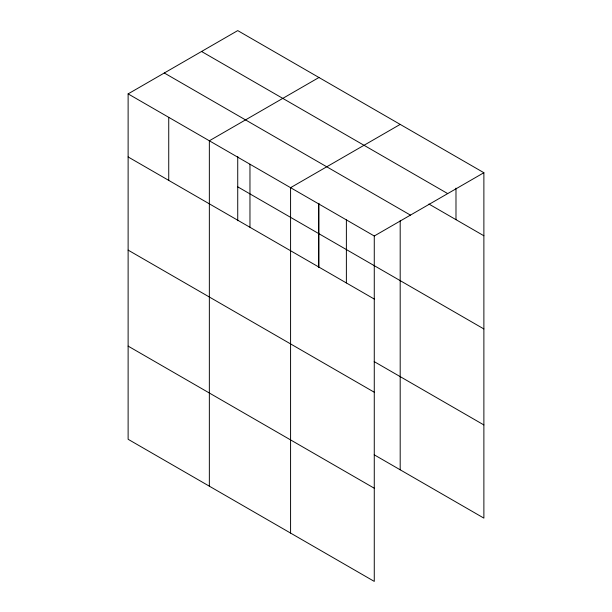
<?xml version="1.0" encoding="UTF-8"?>
<svg xmlns="http://www.w3.org/2000/svg" width="612" height="612" viewBox="0 0 612 612"><rect width="100%" height="100%" fill="white"/><g stroke="black" fill="none" stroke-linecap="round" stroke-linejoin="round"><path stroke-width="0.92" d="M400.187 220.733L400.187 469.802M128.122 93.881L374.269 235.995L374.269 581.4L128.122 439.286L128.122 93.881L237.731 30.6L483.878 172.714L483.878 518.119L374.192 454.793M318.959 77.495L209.35 140.783L209.35 486.18M400.187 124.397L290.578 187.677L290.578 533.083M374.269 235.995L483.878 172.714M201.555 51.484L447.709 193.599M428.905 204.033L483.878 235.773M164.291 72.996L410.445 215.118M237.731 186.836L483.878 328.95M128.122 156.94L374.269 299.054M374.192 361.615L483.878 424.942M128.122 250.117L374.269 392.231M128.122 346.109L374.269 488.231M455.986 188.136L455.986 219.67M346.377 219.892L346.377 282.951M318.959 203.306L318.959 267.612M318.477 203.788L318.477 266.847M249.964 164.23L249.964 227.289M237.731 156.412L237.731 220.71M168.736 117.336L168.736 180.395"/></g></svg>
